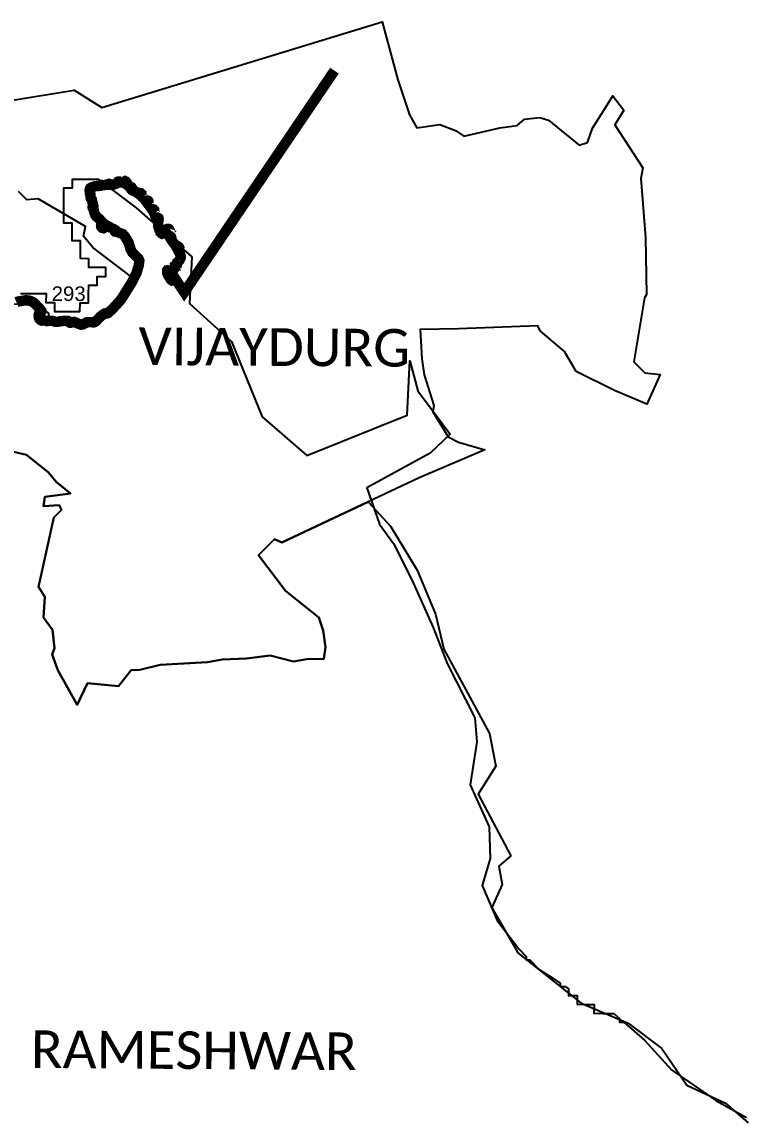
# Model space of a CAD drawing. Header units: metres. Extents: x 0 to 561379, y 0 to 4092696.
# Drawn here: x 321657 to 325138, y 1827390 to 1832639 of the extents above; entities that cross this region are included whole.
import ezdxf

# ---------------------------------------------------------------- set-up
doc = ezdxf.new("R2010")
doc.units = ezdxf.units.M
for name, color, linetype in [('COASTLINE', 5, 'Continuous'), ('NATURALLY PROTECTED', 3, 'Continuous'), ('TALUKA BOUNDRY', 150, 'Continuous'), ('VILLAGE BOUNDRY', 32, 'Continuous'), ('VILLAGE NAME', 1, 'Continuous')]:
    doc.layers.add(name, color=color, linetype=linetype)
doc.styles.get("Standard").update_dxf_attribs({"font": 'arial.ttf'})

msp = doc.modelspace()

# ---------------------------------------------------------------- linework, layer by layer
at = {"layer": 'COASTLINE', "const_width": 50, "flags": 128}
msp.add_lwpolyline([(323155.3, 1832405.3), (322435, 1831341.7), (322390.6, 1831408.3), (322374.7, 1831399.5), (322372.1, 1831401.1), (322370.1, 1831403.7), (322365.5, 1831410.7), (322359.5, 1831420.9), (322357.1, 1831425.1), (322355.4, 1831428.4), (322353, 1831434.9), (322352.7, 1831442.8), (322352.9, 1831446.5), (322353.5, 1831447.3), (322355.7, 1831447.6), (322357.8, 1831447.3), (322359.8, 1831446.7), (322361, 1831446.3), (322361.7, 1831445.7), (322362.8, 1831444.7), (322364.5, 1831444.2), (322366.9, 1831444.3), (322369, 1831444.9), (322369.9, 1831445.8), (322370.4, 1831446.5), (322374.5, 1831447.5), (322380, 1831448.9), (322382.4, 1831449.9), (322383.8, 1831451.2), (322384.8, 1831452.3), (322385.9, 1831454.2), (322386.9, 1831455.5), (322387.7, 1831456.9), (322389.2, 1831458.1), (322389.7, 1831458.6), (322390, 1831459.3), (322390.2, 1831460.1), (322390.4, 1831460.7), (322390.9, 1831461.1), (322391.4, 1831461.8), (322391.8, 1831462.7), (322392.2, 1831463.7), (322392.5, 1831464.9), (322392.4, 1831465.6), (322393.6, 1831465.9), (322395.3, 1831466.5), (322396.5, 1831467), (322397.6, 1831467.8), (322398.5, 1831468.6), (322399.1, 1831470.2), (322399, 1831470.7), (322398.4, 1831470.9), (322397.9, 1831470.8), (322397.3, 1831470.9), (322397, 1831471.8), (322397.2, 1831472.7), (322397.7, 1831473.6), (322398.9, 1831477.1), (322398.8, 1831478.5), (322398.7, 1831480.9), (322400.3, 1831484.7), (322406.8, 1831489.4), (322412.2, 1831494.8), (322414.5, 1831500.9), (322417.2, 1831505.8), (322418.1, 1831509), (322417.7, 1831517.5), (322413.4, 1831528.5), (322404, 1831546.5), (322408.9, 1831551.7), (322410.3, 1831556.1), (322408.4, 1831559.8), (322404.3, 1831562.2), (322399.9, 1831561.6), (322396.5, 1831562.7), (322389.3, 1831571.9), (322375.1, 1831590), (322372.7, 1831594.1), (322372.8, 1831599.7), (322372.9, 1831604), (322371.9, 1831606.8), (322369.8, 1831608.6), (322366.9, 1831608.6), (322363.7, 1831608.8), (322358.3, 1831616.7), (322350.4, 1831625.1), (322346.8, 1831626.2), (322351.3, 1831629.8), (322354.6, 1831629.2), (322359.1, 1831631.5), (322363.8, 1831635.4), (322364.7, 1831640), (322363.3, 1831643.2), (322360.3, 1831645.7), (322357.1, 1831646.5), (322351.9, 1831645.8), (322347, 1831642.6), (322345.4, 1831639), (322345.8, 1831634.1), (322338.1, 1831629), (322327.7, 1831623.6), (322325.8, 1831624.7), (322321.9, 1831630), (322321.7, 1831632.5), (322321.4, 1831636.5), (322319.2, 1831639.1), (322316.1, 1831641), (322314.1, 1831646.7), (322310.6, 1831656.8), (322310, 1831676.3), (322307.9, 1831680.1), (322305.6, 1831684.3), (322306.3, 1831687), (322311.9, 1831691.5), (322312.3, 1831694.8), (322311.8, 1831697.3), (322309.4, 1831699.2), (322305.9, 1831700.7), (322303.7, 1831700.4), (322300.8, 1831698.8), (322287.8, 1831726.7), (322288.8, 1831728.4), (322291.3, 1831733.1), (322291, 1831736.8), (322288.3, 1831739.4), (322284.2, 1831740.4), (322280.9, 1831738.1), (322258.9, 1831768.9), (322262, 1831772.3), (322263.6, 1831774.1), (322263.5, 1831776.6), (322263.4, 1831779), (322262.2, 1831780.8), (322260.4, 1831781.9), (322257.9, 1831782.3), (322256, 1831782.1), (322254.3, 1831781.3), (322253.2, 1831780.3), (322226.5, 1831806.6), (322228.7, 1831810.3), (322228.9, 1831815), (322226, 1831817.6), (322221.7, 1831818.3), (322216.4, 1831816.6), (322210.6, 1831818.1), (322205.3, 1831822.4), (322198.4, 1831825.4), (322186.9, 1831830.3), (322183.5, 1831833.7), (322184.1, 1831837.9), (322184.7, 1831841.7), (322181.9, 1831845.8), (322178.5, 1831847.5), (322174, 1831846.3), (322157.4, 1831859.8), (322157.6, 1831864.4), (322157.9, 1831869.7), (322155.4, 1831873.3), (322151.2, 1831875.2), (322147.4, 1831873.2), (322145, 1831869.5), (322141.5, 1831867.9), (322131.1, 1831869.1), (322126, 1831869.8), (322124.9, 1831872.3), (322122.7, 1831873.5), (322120, 1831873.6), (322117.6, 1831872.4), (322115.4, 1831869.3), (322112, 1831864.6), (322098.5, 1831859), (322087, 1831856.8), (322081.9, 1831857.3), (322079, 1831860.6), (322074.8, 1831862.2), (322070.7, 1831860.8), (322067.3, 1831857.6), (322053.5, 1831856.6), (322045.2, 1831856.1), (322041.4, 1831856.7), (322038.2, 1831855.9), (322034.9, 1831853.3), (322031.5, 1831852.2), (322026, 1831851.9), (322020.5, 1831852.4), (322008.4, 1831850.8), (321999.9, 1831848.2), (321989.9, 1831845.2), (321985.4, 1831842.5), (321981.8, 1831836.3), (321981.1, 1831830.3), (321982.5, 1831824.8), (321982.5, 1831820.4), (321982.5, 1831817.8), (321984.7, 1831815.3), (321985, 1831812), (321985.4, 1831807.5), (321985.8, 1831802.4), (321986.3, 1831795.8), (321987.2, 1831791.9), (321991.9, 1831786.7), (321996.7, 1831765.7), (321998.7, 1831756.9), (321997.4, 1831754.2), (321995.7, 1831750.6), (321996, 1831747.9), (321999.4, 1831743.8), (322000.6, 1831739), (322001.8, 1831733.7), (322004.4, 1831722.7), (322008.5, 1831712.4), (322012.1, 1831707.1), (322019.5, 1831700.9), (322028.9, 1831692.8), (322039.2, 1831681.4), (322043.8, 1831676.3), (322044, 1831673.4), (322041, 1831670.7), (322037.8, 1831667.8), (322036.3, 1831662.6), (322037.2, 1831655.9), (322040.9, 1831651.4), (322048, 1831649.5), (322053.6, 1831652.5), (322055.6, 1831655.4), (322056.7, 1831659.8), (322057.4, 1831662.4), (322057.7, 1831663.7), (322059.9, 1831664.3), (322065.1, 1831661.7), (322073.8, 1831657.2), (322085.7, 1831649.5), (322094.9, 1831646.2), (322100.8, 1831642.6), (322100.7, 1831638.2), (322102.1, 1831635.1), (322104.5, 1831632.8), (322107.3, 1831632.7), (322108.6, 1831633.3), (322140.2, 1831621), (322151.8, 1831608.2), (322168.4, 1831579.6), (322177.7, 1831547.8), (322186.8, 1831532), (322204.1, 1831514.8), (322215.9, 1831503), (322219.7, 1831493.2), (322217.2, 1831471.7), (322207.3, 1831437.5), (322185.4, 1831392.3), (322131.6, 1831306.6), (322091.4, 1831262.3), (322069.1, 1831241.8), (322066.4, 1831240.9), (322063.4, 1831241.2), (322059.6, 1831241.6), (322055.1, 1831240.8), (322048.9, 1831237.5), (322032.8, 1831225.2), (322022.2, 1831214), (322008.8, 1831200.9), (322004.7, 1831198.5), (321998.8, 1831197.3), (321991.4, 1831198.5), (321976.8, 1831199.1), (321968.2, 1831198.3), (321958.6, 1831192.8), (321950.7, 1831188.3), (321945.6, 1831186.9), (321939.7, 1831186.5), (321934.9, 1831188), (321927.7, 1831191.1), (321921.4, 1831193.8), (321915.4, 1831196.4), (321910.3, 1831198.9), (321908.7, 1831199.6), (321906.6, 1831199.9), (321901.6, 1831198.8), (321896.1, 1831196.8), (321890.6, 1831195.5), (321886.8, 1831195.9), (321884.7, 1831197.2), (321882, 1831199.5), (321878.7, 1831203.7), (321876.3, 1831205), (321867.2, 1831205.4), (321854.4, 1831204.4), (321843.4, 1831203.5), (321830.6, 1831200.6), (321823.8, 1831200), (321817.2, 1831200.5), (321809.6, 1831202.8), (321803.3, 1831204.8), (321797.1, 1831205.3), (321786.6, 1831205.2), (321780.3, 1831204), (321775.6, 1831203.9), (321769.4, 1831205.6), (321763, 1831206.6), (321756.6, 1831206.2), (321751.9, 1831205.9), (321747.2, 1831208.1), (321744.3, 1831210.7), (321739.6, 1831215.9), (321737.8, 1831220), (321737.3, 1831227.4), (321737, 1831232.9), (321738.8, 1831238.9), (321742, 1831241.6), (321747.9, 1831246.5), (321750.2, 1831249.7), (321750.1, 1831252.7), (321747.9, 1831256.1), (321744.4, 1831259.9), (321738.7, 1831267.3), (321730.4, 1831275.7), (321723.5, 1831282.7), (321714.8, 1831291.5), (321708.1, 1831295.8), (321699.7, 1831299.4), (321689, 1831302.9), (321674.7, 1831303.5), (321666.8, 1831302.5), (321656.1, 1831300.2), (321647, 1831299.5), (321636.1, 1831296.7), (321630.5, 1831294.3)], dxfattribs=at)
at = {"layer": 'NATURALLY PROTECTED', "const_width": 50, "flags": 128}
msp.add_lwpolyline([(322183.8, 1831537.3), (322186.8, 1831532), (322204.1, 1831514.8), (322215.9, 1831503), (322219.7, 1831493.2), (322217.2, 1831471.7), (322207.3, 1831437.5), (322185.4, 1831392.3), (322131.6, 1831306.6), (322091.4, 1831262.3), (322069.1, 1831241.8), (322066.4, 1831240.9), (322063.4, 1831241.2), (322059.6, 1831241.6), (322055.1, 1831240.8), (322048.9, 1831237.5), (322032.8, 1831225.2), (322022.2, 1831214), (322008.8, 1831200.9), (322004.7, 1831198.5), (321998.8, 1831197.3), (321991.4, 1831198.5), (321976.8, 1831199.1), (321968.2, 1831198.3), (321958.6, 1831192.8), (321950.7, 1831188.3), (321945.6, 1831186.9), (321939.7, 1831186.5), (321934.9, 1831188), (321927.7, 1831191.1), (321921.4, 1831193.8), (321915.4, 1831196.4), (321910.3, 1831198.9), (321908.7, 1831199.6), (321906.6, 1831199.9), (321901.6, 1831198.8), (321896.1, 1831196.8), (321890.6, 1831195.5), (321886.8, 1831195.9), (321884.7, 1831197.2), (321882, 1831199.5), (321878.7, 1831203.7), (321876.3, 1831205), (321867.2, 1831205.4), (321854.4, 1831204.4), (321843.4, 1831203.5), (321830.6, 1831200.6), (321823.8, 1831200), (321817.2, 1831200.5), (321809.6, 1831202.8), (321803.3, 1831204.8), (321797.1, 1831205.3), (321786.6, 1831205.2), (321780.3, 1831204), (321775.6, 1831203.9), (321769.4, 1831205.6), (321763, 1831206.6), (321756.6, 1831206.2), (321751.9, 1831205.9), (321747.2, 1831208.1), (321744.3, 1831210.7), (321739.6, 1831215.9), (321737.8, 1831220), (321737.3, 1831227.4), (321737, 1831232.9), (321738.8, 1831238.9), (321742, 1831241.6), (321746, 1831244.9)], dxfattribs=at)
at = {"layer": 'TALUKA BOUNDRY'}
msp.add_polyline3d([(321649.9, 1831336.5, 0), (321690.8, 1831336.2, 0), (321731.6, 1831335.9, 0), (321772.5, 1831335.5, 0), (321772.1, 1831293.2, 0), (321813, 1831292.8, 0), (321812.6, 1831250.5, 0), (321853.5, 1831250.1, 0), (321894.3, 1831249.8, 0), (321935.2, 1831249.5, 0), (321935.5, 1831291.8, 0), (321976.4, 1831291.5, 0), (321976.7, 1831333.8, 0), (321977.1, 1831376.2, 0), (322017.9, 1831375.8, 0), (322018.3, 1831418.2, 0), (322059.1, 1831417.9, 0), (322059.5, 1831460.2, 0), (322018.6, 1831460.5, 0), (321977.8, 1831460.9, 0), (321978.1, 1831503.2, 0), (321937.3, 1831503.6, 0), (321937.6, 1831545.9, 0), (321938, 1831588.3, 0), (321897.1, 1831588.6, 0), (321897.5, 1831631, 0), (321897.8, 1831673.3, 0), (321857, 1831673.7, 0), (321857.3, 1831716, 0), (321857.7, 1831758.4, 0), (321858, 1831800.7, 0), (321858.4, 1831843.1, 0), (321899.2, 1831842.7, 0), (321899.6, 1831885.1, 0), (321940.4, 1831884.7, 0), (321981.3, 1831884.4, 0), (322022.1, 1831884, 0), (322205.1, 1831746.5, 0), (322471.2, 1831511.9, 0), (322460.4, 1831288.7, 0), (322662.1, 1831106.1, 0), (322808.4, 1830745.2, 0), (323021.9, 1830558.7, 0), (323504.2, 1830752.4, 0), (323516.4, 1831013.1, 0), (323554.2, 1830869.5, 0), (323673, 1830710.1, 0), (323709.2, 1830661.1, 0), (323614.4, 1830569.8, 0), (323310.2, 1830403.1, 0), (323371.4, 1830229.4, 0), (323438.5, 1830136.8, 0), (323525.9, 1829962.8, 0), (323628.5, 1829734.5, 0), (323694.9, 1829560.7, 0), (323828.6, 1829299.7, 0), (323838.1, 1829184.6, 0), (323805.1, 1828979.1, 0), (323897.4, 1828778, 0), (323901.4, 1828626.4, 0), (323863.8, 1828496.8, 0), (323935.5, 1828328.3, 0), (324038.9, 1828192.1, 0), (324074.8, 1828156.2, 0), (324074.8, 1828156.2, 0), (324074.7, 1828140.1, 0), (324091.1, 1828139.9, 0), (324137.3, 1828093.9, 0), (324196.5, 1828054.5, 0), (324196.5, 1828054.4, 0), (324196.7, 1828054.4, 0), (324237.1, 1828027.5, 0), (324237, 1828011.7, 0), (324261.3, 1828011.5, 0), (324277.5, 1828000.7, 0), (324277.8, 1828000.5, 0), (324277.5, 1827969, 0), (324318.4, 1827968.7, 0), (324318, 1827926.3, 0), (324358.9, 1827926, 0), (324399.7, 1827925.6, 0), (324399.4, 1827883.3, 0), (324440.2, 1827882.9, 0), (324481.1, 1827882.6, 0), (324493.8, 1827882.5, 0), (324521.7, 1827858.2, 0), (324521.6, 1827839.9, 0), (324542.8, 1827839.8, 0), (324641.1, 1827754, 0), (324770.5, 1827612.2, 0), (324983.5, 1827464.3, 0), (325130.7, 1827382.4, 0)], dxfattribs=at)
at = {"layer": 'VILLAGE BOUNDRY'}
for points in [[(321531.2, 1832250.6, 0), (321907.8, 1832310.9, 0), (322039.7, 1832228.2, 0), (323383.6, 1832639.1, 0), (323459.6, 1832361.3, 0), (323515.2, 1832193.6, 0), (323549.7, 1832131.4, 0), (323661.1, 1832146.5, 0), (323735.8, 1832117.7, 0), (323775.1, 1832090.7, 0), (323947.4, 1832131.4, 0), (324030.6, 1832142.8, 0), (324067, 1832171.9, 0), (324139.1, 1832180.4, 0), (324181.7, 1832168.4, 0), (324328.4, 1832047.7, 0), (324367.5, 1832060.5, 0), (324392.2, 1832129.7, 0), (324444.6, 1832213, 0), (324489.3, 1832284.1, 0), (324542.3, 1832216.3, 0), (324500, 1832145.6, 0), (324633.4, 1831938.6, 0), (324623.7, 1831888.2, 0), (324646, 1831604.2, 0), (324651.3, 1831331.9, 0), (324641.7, 1831315.4, 0), (324590.1, 1831008.1, 0), (324642.9, 1830955.2, 0), (324716, 1830947.3, 0), (324653.5, 1830804.5, 0), (324498.3, 1830871.2, 0), (324314, 1830961.8, 0), (324257.3, 1831058, 0), (324141.8, 1831157.2, 0), (324129.6, 1831181.4, 0), (323750, 1831167, 0), (323566.5, 1831163.5, 0), (323573.7, 1831022.7, 0), (323585.2, 1830946.5, 0), (323631.8, 1830798.9, 0), (323627.2, 1830769, 0), (323700.2, 1830648.9, 0), (323750.6, 1830623.7, 0), (323876.4, 1830585.5, 0), (323561.8, 1830451.9, 0), (323316, 1830336, 0), (322903.6, 1830141.5, 0), (322867.5, 1830157, 0), (322791.2, 1830081.1, 0), (322921.1, 1829909, 0), (323080.8, 1829781.7, 0), (323101.8, 1829720, 0), (323112.3, 1829638.8, 0), (323104.9, 1829583.8, 0), (323023.3, 1829581.9, 0), (322958.4, 1829570.5, 0), (322846.7, 1829600.3, 0), (322733.8, 1829585, 0), (322617.4, 1829580.6, 0), (322546.9, 1829567.9, 0), (322319.3, 1829555.4, 0), (322222.7, 1829530.6, 0), (322181.1, 1829529.2, 0), (322120.4, 1829452.7, 0), (321971.3, 1829466.2, 0), (321922.3, 1829363.1, 0), (321828.5, 1829529, 0), (321801.1, 1829603.8, 0), (321813.5, 1829634.3, 0), (321803.6, 1829723.4, 0), (321760.2, 1829782.3, 0), (321766.5, 1829881.3, 0), (321736.2, 1829929.4, 0), (321809.5, 1830261.8, 0), (321846.7, 1830298.1, 0), (321834.7, 1830320, 0), (321760.7, 1830316.3, 0), (321766.8, 1830361.2, 0), (321890, 1830376.3, 0), (321821.2, 1830432.9, 0), (321784.1, 1830478.1, 0), (321679.4, 1830561.9, 0), (321568.3, 1830588.2, 0)], [(321604.9, 1831284.6, 0), (321711.8, 1831289.3, 0), (321783.9, 1831242, 0), (321782.6, 1831199.7, 0), (321953.8, 1831205.6, 0), (322032.3, 1831213.2, 0), (322141.1, 1831299.8, 0), (322183.6, 1831413.9, 0), (321997.2, 1831557.5, 0), (321951.9, 1831610.9, 0), (321961.1, 1831657, 0), (321734.1, 1831789.5, 0), (321680.3, 1831785.4, 0), (321639.6, 1831825.8, 0)], [(321568.3, 1830588.2, 0), (321679.4, 1830561.9, 0), (321784.1, 1830478.1, 0), (321821.2, 1830432.9, 0), (321890, 1830376.3, 0), (321766.8, 1830361.2, 0), (321760.7, 1830316.3, 0), (321834.7, 1830320, 0), (321846.7, 1830298.1, 0), (321809.5, 1830261.8, 0), (321736.2, 1829929.4, 0), (321766.5, 1829881.3, 0), (321760.2, 1829782.3, 0), (321803.6, 1829723.4, 0), (321813.5, 1829634.3, 0), (321801.1, 1829603.8, 0), (321828.5, 1829529, 0), (321922.3, 1829363.1, 0), (321971.3, 1829466.2, 0), (322120.4, 1829452.7, 0), (322181.1, 1829529.2, 0), (322222.7, 1829530.6, 0), (322319.3, 1829555.4, 0), (322546.9, 1829567.9, 0), (322617.4, 1829580.6, 0), (322733.8, 1829585, 0), (322846.7, 1829600.3, 0), (322958.4, 1829570.5, 0), (323023.3, 1829581.9, 0), (323104.9, 1829583.8, 0), (323112.3, 1829638.8, 0), (323101.8, 1829720, 0), (323080.8, 1829781.7, 0), (322921.1, 1829909, 0), (322791.2, 1830081.1, 0), (322867.5, 1830157, 0), (322903.6, 1830141.5, 0), (323316, 1830336, 0), (323423.2, 1830219.3, 0), (323551.3, 1830009.2, 0), (323638.9, 1829797.1, 0), (323679.5, 1829629.5, 0), (323898.3, 1829224.6, 0), (323925.2, 1829085.4, 0), (323928.4, 1829068.4, 0), (323843.5, 1828934.8, 0), (324000.6, 1828639.2, 0), (323943.1, 1828589.4, 0), (323959.2, 1828501.2, 0), (323909.7, 1828391.4, 0), (324034, 1828172.4, 0), (324338.3, 1827931.7, 0), (324564, 1827835.8, 0), (324724.3, 1827714.4, 0), (324843.7, 1827539.1, 0), (325029.2, 1827452, 0), (325138.2, 1827357.5, 0)]]:
    msp.add_polyline3d(points, dxfattribs=at)

# ---------------------------------------------------------------- texts
at = {"layer": 'NATURALLY PROTECTED', "insert": (321799.3, 1831370.2), "char_height": 70, "attachment_point": 1}
msp.add_mtext_dynamic_manual_height_columns('293', width=95.172, gutter_width=1, heights=[0], dxfattribs=at)
at = {"layer": 'VILLAGE NAME', "char_height": 180.345, "attachment_point": 1, "rotation": 359.6139}
for s, width, insert in [('{\\fCalibri|b0|i0|c0|p34;VIJAYDURG}', 1115.443, (322216.3, 1831173.8)), ('{\\fCalibri|b0|i0|c0|p34;RAMESHWAR}', 1779.605, (321700.3, 1827801.3)), ('{\\fCalibri|b0|i0|c0|p34;RAMESHWAR}', 1779.605, (321700.3, 1827801.3))]:
    msp.add_mtext_dynamic_manual_height_columns(s, width=width, gutter_width=901.7, heights=[0], dxfattribs=dict(at, insert=insert))

doc.saveas('drawing.dxf')
